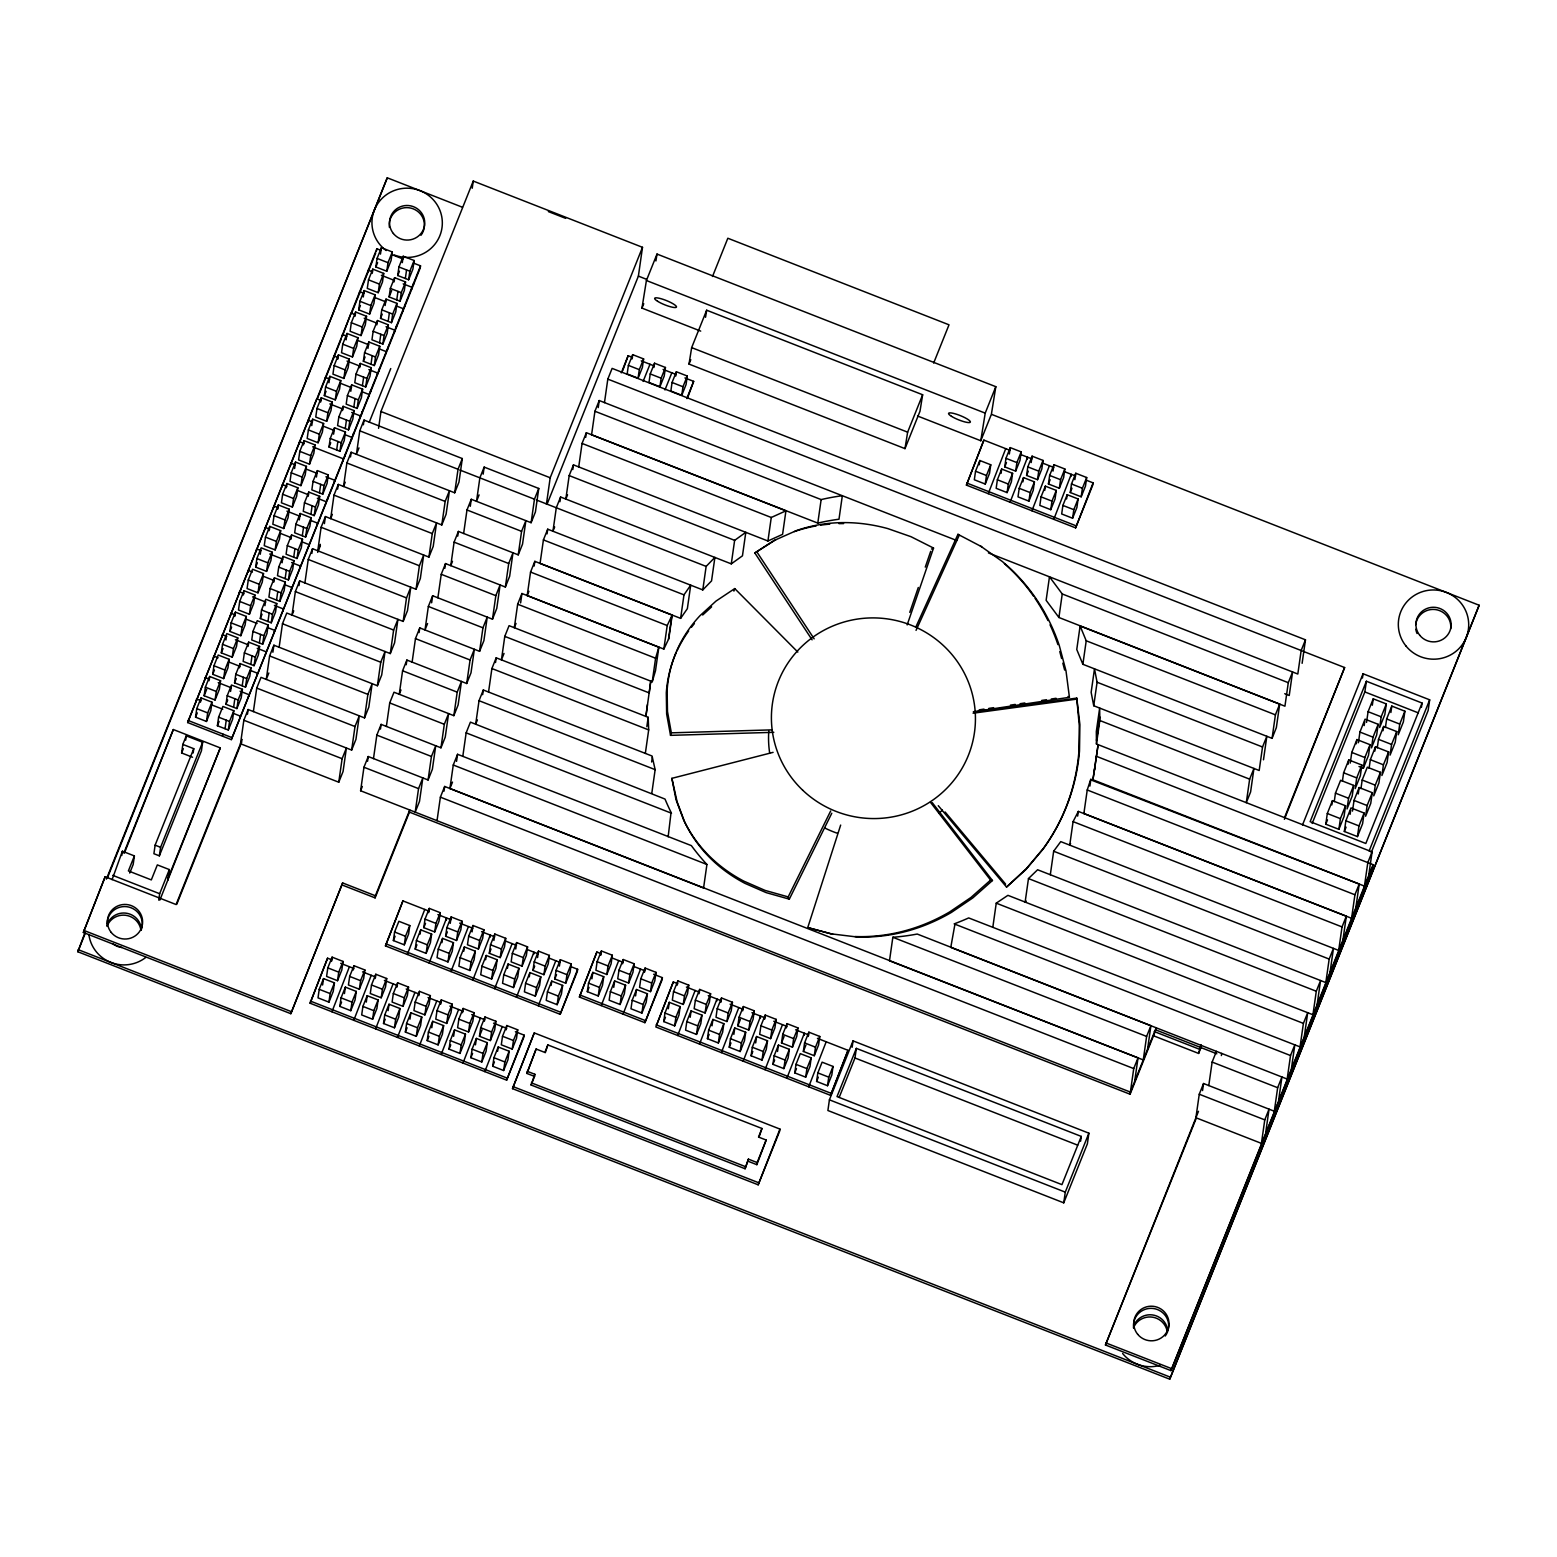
<?xml version="1.0" encoding="UTF-8"?>
<svg xmlns="http://www.w3.org/2000/svg" width="1557" height="1557" viewBox="0 0 1557 1557"><rect width="100%" height="100%" fill="white"/><g stroke="black" fill="none" stroke-linecap="round" stroke-linejoin="round"><path stroke-width="1.5" d="M1096.459 744.012L1096.323 731.518L1099.67 708.007L1099.806 720.502L1096.459 744.012L1372.087 851.893L1368.739 875.404M991.828 414.473L1479.15 605.245L1169.735 1379.191L77.85 951.755L85.032 932.468M342.345 885.077L375.101 897.883L375.393 895.762L342.637 882.936L290.828 1013.704L83.358 932.487L105.136 876.766L176.097 904.539L242.211 739.458M105.136 876.766L83.358 932.487M112.104 879.627L122.38 851.212L134.389 855.922L133.182 864.466L129.737 873.049M121.777 855.494L122.38 851.212M182.831 744.421L193.769 748.683L155.116 845.159L153.909 853.723L159.359 855.844L201.437 750.805L202.644 742.261L186.276 735.838L182.831 744.421L181.624 752.965L192.543 757.247M159.904 900.024L220.277 747.905L173.333 729.532L124.463 852.925M159.359 855.844L160.585 847.3L202.644 742.261M158.756 900.141L159.67 893.718L169.343 869.585L157.335 864.894L151.321 879.9L128.394 870.927L134.389 855.922M413.967 263.269L420.526 265.838L420.215 267.979L231.331 739.633L187.638 722.545L376.852 248.75L381.212 250.443M185.672 740.12L186.276 735.838M167.825 880.289L169.343 869.585M196.24 701.098L196.532 698.957L200.911 700.669M195.559 717.174L196.766 708.63L201.067 697.906L211.986 702.188L210.779 710.732L206.478 721.455L195.559 717.174L197.272 712.892M193.146 752.965L193.769 748.683M200.464 702.188L201.067 697.906M204.823 679.669L205.115 677.529L209.494 679.241M204.142 695.745L205.368 687.182L209.65 676.478L220.569 680.74L219.362 689.303L215.061 700.008L204.142 695.745L206.711 689.303M209.047 680.74L209.65 676.478M213.406 658.222L213.718 656.081L218.077 657.794M212.725 674.298L213.951 665.754L218.233 655.03L229.151 659.312L227.945 667.856L223.644 678.58L212.725 674.298L214.438 670.016M206.478 721.455L207.684 712.911L211.986 702.188M221.989 636.774L222.301 634.653L226.66 636.365M221.308 652.87L222.534 644.306L226.816 633.602L237.754 637.864L236.528 646.408L232.227 657.132L221.308 652.87L223.04 648.568M215.061 700.008L216.287 691.464L220.569 680.74M225.921 640.005L226.524 635.723M230.572 615.346L230.884 613.205L235.243 614.918M229.911 631.422L231.117 622.878L235.418 612.154L246.337 616.436L245.111 624.98L240.829 635.704L229.911 631.422L231.623 627.14M223.644 678.58L224.87 670.035L229.151 659.312M217.396 725.737L218.603 717.174L222.904 706.45L233.822 710.732L232.616 719.276L228.315 729.999L217.396 725.737L219.109 721.436M234.796 616.436L235.418 612.154M239.155 593.898L239.467 591.777L243.826 593.47M239.7 601.43L238.493 609.994L249.412 614.256L253.694 603.532L254.92 594.988L244.001 590.706L239.7 601.43L250.619 605.712L249.412 614.256M232.227 657.132L233.453 648.588L237.754 637.864M225.979 704.289L227.205 695.745L231.487 685.022L242.405 689.303L241.199 697.847L236.898 708.571L225.979 704.289L227.692 700.008M222.593 736.208L222.885 734.087M243.398 594.988L244.001 590.706M225.045 728.715L226.252 720.171M230.572 691.425L231.195 687.162M247.758 572.47L248.05 570.329L252.429 572.042M248.283 580.002L247.076 588.546L257.995 592.828L262.277 582.104L263.503 573.56L252.584 569.278L248.283 580.002L259.202 584.264L257.995 592.828M240.829 635.704L242.036 627.14L246.337 616.436M234.562 682.842L235.788 674.298L240.07 663.574L250.988 667.856L249.782 676.4L245.481 687.124L234.562 682.842L236.294 678.56M228.315 729.999L229.521 721.455L233.822 710.732M233.628 707.287L234.835 698.723M239.467 667.856L240.07 663.574M256.341 551.022L256.633 548.881L261.012 550.594M231.331 739.633L420.526 265.838M255.659 567.098L256.886 558.554L261.167 547.83L272.086 552.112L270.879 560.656L266.578 571.38L255.659 567.098L257.372 562.817M244.371 652.87L243.145 661.414L254.063 665.676L258.365 654.972L259.591 646.408L248.672 642.146L244.371 652.87L255.29 657.132L254.063 665.676M236.898 708.571L238.124 700.008L242.405 689.303M260.253 554.253L260.875 549.971M242.211 685.839L243.437 677.295M248.05 646.408L248.672 642.146M264.924 529.594L265.235 527.453L269.595 529.166M265.469 537.126L264.242 545.67L275.161 549.932L279.462 539.228L280.669 530.665L269.75 526.402L265.469 537.126L276.387 541.388L275.161 549.932M239.914 718.205L240.206 716.064L233.667 713.495M252.954 631.422L251.747 639.966L262.666 644.248L266.948 633.524L268.174 624.98L257.255 620.698L252.954 631.422L263.873 635.704L262.666 644.248M245.481 687.124L246.707 678.58L250.988 667.856M269.147 530.665L269.75 526.402M250.794 664.411L252.02 655.847M273.507 508.146L273.818 506.006L278.178 507.718M351.648 750.065L354.996 726.535L359.297 715.831L355.95 739.341L351.648 750.065L248.147 709.525L243.846 720.229L240.498 743.74L338.764 782.217L343.065 771.493L346.413 747.983L342.112 758.707L338.764 782.217M274.051 515.678L272.825 524.222L283.744 528.504L288.045 517.78L289.252 509.236L278.333 504.955L274.051 515.678L284.97 519.96L283.744 528.504M248.497 696.758L248.809 694.617L240.07 691.211M266.578 571.38L267.804 562.836L272.086 552.112M260.33 618.538L261.537 609.974L265.838 599.27L276.757 603.532L275.531 612.096L271.249 622.8L260.33 618.538L262.043 614.237M247.466 714.215L248.147 709.525M277.73 509.236L278.333 504.955M259.377 642.963L260.603 634.419M264.924 605.673L265.527 601.411M282.089 486.718L282.401 484.577L286.76 486.29M282.634 494.231L281.428 502.794L292.346 507.057L296.628 496.352L297.854 487.789L286.936 483.526L282.634 494.231L293.553 498.512L292.346 507.057M257.08 675.329L257.392 673.188L250.833 670.619M270.12 588.546L268.913 597.09L279.832 601.372L284.133 590.648L285.34 582.104L274.421 577.822L270.12 588.546L281.038 592.828L279.832 601.372M253.382 711.588L256.73 688.077L261.012 677.353L364.533 717.894L368.814 707.17L372.162 683.659L367.88 694.383L364.533 717.894M286.313 487.789L286.936 483.526M267.96 621.515L269.186 612.971M273.818 582.104L274.421 577.822M290.672 465.271L290.984 463.13L295.343 464.842M291.217 472.803L290.011 481.347L300.929 485.628L305.211 474.904L306.437 466.36L295.519 462.079L291.217 472.803L302.136 477.065L300.929 485.628M265.663 653.882L265.975 651.741L257.236 648.315M278.722 567.098L277.496 575.662L288.415 579.924L292.716 569.2L293.923 560.656L283.004 556.394L278.722 567.098L289.641 571.38L288.415 579.924M271.249 622.8L272.456 614.256L276.757 603.532M294.604 468.501L295.519 462.079M276.562 600.087L277.769 591.543M282.089 562.797L283.004 556.394M299.275 443.823L299.567 441.701L303.946 443.395M377.397 685.742L380.745 662.231L385.046 651.507L381.699 675.018L377.397 685.742L273.896 645.201L269.595 655.925L266.266 679.436L268.836 672.994M299.8 451.355L298.594 459.918L309.512 464.181L313.794 453.457L315.02 444.913L304.102 440.65L299.8 451.355L310.719 455.637L309.512 464.181M274.246 632.434L274.557 630.313L267.999 627.743M287.305 545.67L286.079 554.214L296.998 558.496L301.299 547.772L302.506 539.228L291.587 534.946L287.305 545.67L298.224 549.932L296.998 558.496M272.884 652.247L273.896 645.201M303.498 444.913L304.102 440.65M285.145 578.64L286.352 570.096M290.984 539.228L291.587 534.946M307.858 422.395L308.15 420.254L312.529 421.966M308.403 429.927L307.177 438.471L318.095 442.752L322.396 432.029L323.603 423.485L312.685 419.203L308.403 429.927L319.321 434.189L318.095 442.752M282.849 611.006L283.14 608.865L274.402 605.439M295.888 524.222L294.662 532.786L305.581 537.048L309.882 526.324L311.108 517.78L300.19 513.499L295.888 524.222L306.807 528.504L305.581 537.048M279.131 647.264L282.479 623.754L286.78 613.03L390.282 653.57L394.583 642.866L397.93 619.355L393.629 630.06L390.282 653.57M311.77 425.606L312.685 419.203M293.728 557.211L294.935 548.667M299.275 519.921L300.19 513.499M291.431 589.558L291.723 587.417L285.184 584.868M316.986 408.479L315.76 417.023L326.678 421.305L330.979 410.581L332.186 402.037L321.267 397.755L316.986 408.479L327.904 412.761L326.678 421.305M304.471 502.794L303.265 511.338L314.183 515.62L318.465 504.896L319.691 496.333L308.773 492.07L304.471 502.794L315.39 507.057L314.183 515.62M320.664 402.037L321.267 397.755M302.311 535.764L303.537 527.22M308.15 496.352L308.773 492.07M325.024 379.519L325.335 377.378L329.695 379.091M403.166 621.418L406.513 597.907L410.795 587.184L407.467 610.694L403.166 621.418L299.664 580.878L295.363 591.602L292.015 615.112L293.728 610.831M300.014 568.13L300.306 565.989L291.587 562.564M324.343 395.595L325.569 387.051L329.85 376.327L340.769 380.589L339.562 389.153L335.261 399.877L324.343 395.595L326.075 391.313M313.054 481.347L311.848 489.891L322.766 494.172L327.048 483.449L328.274 474.904L317.356 470.623L313.054 481.347L323.973 485.628L322.766 494.172M298.983 585.588L299.664 580.878M328.955 382.73L329.85 376.327M310.894 514.335L312.12 505.772M316.441 477.045L317.356 470.623M333.607 358.071L333.918 355.93L338.278 357.643M308.597 546.682L308.909 544.541L302.35 541.992M334.152 365.603L332.945 374.147L343.863 378.429L348.145 367.705L349.371 359.161L338.453 354.879L334.152 365.603L345.07 369.885L343.863 378.429M304.9 582.96L308.247 559.45L312.529 548.726L416.05 589.266L420.332 578.542L423.679 555.032L419.397 565.755L416.05 589.266M337.83 359.161L338.453 354.879M319.477 492.888L320.703 484.344M311.867 553.416L312.529 548.726M342.735 344.175L341.528 352.719L352.446 356.981L356.728 346.277L357.954 337.713L347.036 333.451L342.735 344.175L353.653 348.437L352.446 356.981M317.18 525.254L317.492 523.113L310.933 520.544M335.261 399.877L336.487 391.313L340.769 380.589M329.014 447.015L330.24 438.471L334.521 427.747L345.44 432.029L344.233 440.573L339.932 451.296L329.014 447.015L330.726 442.733M346.121 339.854L347.036 333.451M333.607 434.169L334.521 427.747M428.915 557.095L432.262 533.584L436.563 522.88L433.216 546.39L428.915 557.095L325.413 516.554L321.112 527.278L317.764 550.789L320.353 544.366M351.318 322.727L350.111 331.271L361.029 335.553L365.311 324.829L366.537 316.285L355.619 312.003L351.318 322.727L362.236 327.009L361.029 335.553M325.763 503.806L326.075 501.665L317.336 498.259M338.823 417.023L337.597 425.586L348.515 429.849L352.816 419.144L354.023 410.581L343.104 406.319L338.823 417.023L349.741 421.305L348.515 429.849M327.495 499.525L327.787 497.384M324.401 523.619L325.413 516.554M355.015 316.285L355.619 312.003M336.662 450.012L337.869 441.468M342.501 410.581L343.104 406.319M359.375 293.767L359.667 291.626L364.046 293.339M358.694 309.843L359.92 301.28L364.202 290.575L375.12 294.837L373.914 303.401L369.612 314.105L358.694 309.843L360.407 305.542M334.366 482.359L334.658 480.237L325.919 476.812M347.406 395.595L346.179 404.139L357.098 408.421L361.399 397.697L362.625 389.153L351.687 384.871L347.406 395.595L358.324 399.857L357.098 408.421M339.932 451.296L341.158 442.752L345.44 432.029M441.799 524.943L445.146 501.432L449.448 490.708L446.1 514.219L441.799 524.943L338.297 484.402L333.996 495.126L330.648 518.637L332.361 514.355M363.287 296.978L364.202 290.575M345.245 428.564L346.452 420.02M350.792 391.294L351.687 384.871M367.958 272.319L368.269 270.178L372.629 271.891M337.616 489.112L338.297 484.402M368.503 279.851L367.277 288.395L378.195 292.677L382.497 281.953L383.703 273.409L372.785 269.127L368.503 279.851L379.421 284.114L378.195 292.677M342.949 460.93L343.241 458.79L312.665 446.82M355.989 374.147L354.782 382.711L365.7 386.973L369.982 376.249L371.208 367.705L360.29 363.443L355.989 374.147L366.907 378.429L365.7 386.973M344.661 456.649L344.973 454.508M372.181 273.409L372.785 269.127M353.828 407.136L355.054 398.592M359.667 367.705L360.29 363.443M376.541 250.872L376.852 248.75M462.448 207.256L387.265 177.809L107.667 877.292M358.986 447.891L356.417 454.313L359.764 430.802L364.046 420.079L462.312 458.556L458.984 482.067L454.683 492.791L351.162 452.25L346.88 462.974L343.533 486.485L345.245 482.183M375.86 266.967L377.086 258.404L381.368 247.68L392.286 251.962L391.079 260.506L386.778 271.229L375.86 266.967L377.592 262.666M351.532 439.483L351.824 437.361L345.284 434.792M369.612 314.105L370.838 305.561L375.12 294.837M363.365 361.263L364.572 352.719L368.873 341.995L379.791 346.277L378.565 354.821L374.283 365.545L363.365 361.263L365.078 356.981M353.244 435.201L353.556 433.06M350.5 456.941L351.162 452.25M380.472 254.102L381.368 247.68M362.411 385.688L363.637 377.144M367.958 348.398L368.873 341.995M360.115 418.055L360.426 415.914L351.687 412.488M373.155 331.271L371.948 339.815L382.866 344.097L387.148 333.373L388.374 324.829L377.456 320.547L373.155 331.271L384.073 335.553L382.866 344.097M361.827 413.753L362.139 411.632M370.994 364.26L372.22 355.697M376.852 324.829L377.456 320.547M363.384 424.789L364.046 420.079M368.698 396.607L369.009 394.466L362.45 391.916M386.778 271.229L388.004 262.685L392.286 251.962M380.531 318.387L381.757 309.843L386.039 299.119L396.957 303.381L395.75 311.945L391.449 322.669L380.531 318.387L382.244 314.105M370.41 392.325L370.722 390.184M374.283 365.545L375.49 356.981L379.791 346.277M379.597 342.812L380.803 334.268M385.124 305.522L386.039 299.119M377.281 375.179L377.592 373.038L368.853 369.612M389.114 296.939L390.34 288.395L394.622 277.671L405.54 281.953L404.333 290.497L400.032 301.221L389.114 296.939L391.702 290.517M379.013 370.877L379.305 368.756M388.18 321.384L389.386 312.821M394.018 281.953L394.622 277.671M290.828 1013.704L342.637 882.936M385.864 353.731L386.175 351.59L379.636 349.04M397.697 275.511L398.923 266.967L403.205 256.243L414.123 260.506L412.916 269.069L408.615 279.773L397.697 275.511L399.429 271.21M387.596 349.449L387.888 347.308M391.449 322.669L392.675 314.105L396.957 303.381M378.565 428.331L380.94 411.515L473.25 181.06L642.496 247.31L638.389 276.114L546.994 504.351M396.763 299.937L397.969 291.393M402.309 262.646L403.205 256.243M394.466 332.303L394.758 330.162L386.019 326.736M396.179 328.002L396.49 325.861M400.032 301.221L401.258 292.677L405.54 281.953M405.345 278.508L406.572 269.945M403.049 310.855L403.341 308.714L396.801 306.145M404.762 306.573L405.073 304.432M408.615 279.773L409.841 271.229L414.123 260.506M515.386 1031.727L524.125 1035.133L523.814 1037.273L506.648 1080.149L310.096 1003.214L327.573 958.197L331.952 959.91M411.632 289.407L411.943 287.286L403.205 283.861M413.345 285.126L413.656 282.985M319.224 989.318L318.017 997.862L328.936 1002.144L333.217 991.42L334.444 982.856L323.525 978.594L319.224 989.318L330.142 993.58L328.936 1002.144M322.61 984.997L323.525 978.594M327.573 958.197L310.096 1003.214M327.807 967.87L326.6 976.414L337.519 980.696L341.82 969.972L343.027 961.428L332.108 957.146L327.807 967.87L338.725 972.152L337.519 980.696M331.505 961.428L332.108 957.146M375.393 895.762L409.744 809.99L409.433 812.131L1130.09 1094.24L1155.839 1029.917L1156.15 1027.776L1130.401 1092.099L360.601 790.761L363.949 767.251L368.25 756.527L428.078 779.979L432.379 769.255L435.726 745.745L431.425 756.468L428.078 779.979M367.569 761.237L368.25 756.527M331.933 1011.778L349.41 966.761M373.485 758.609L376.833 735.099L381.134 724.375L440.962 747.808L445.244 737.103L448.591 713.593L444.309 724.297L440.962 747.808M339.854 1006.406L341.061 997.862L345.362 987.138L356.281 991.42L355.054 999.964L350.773 1010.688L339.854 1006.406L341.567 1002.124M380.453 729.085L381.134 724.375M344.447 993.561L345.362 987.138M349.663 976.414L348.437 984.978L359.356 989.24L363.657 978.516L364.863 969.972L353.945 965.71L349.663 976.414L360.582 980.696L359.356 989.24M386.37 726.438L389.717 702.927L393.999 692.223L453.846 715.656L458.128 704.932L461.475 681.421L457.194 692.145L453.846 715.656M353.342 969.972L353.945 965.71M350.773 1010.688L351.979 1002.124L356.281 991.42M466.711 683.504L470.058 659.993L474.36 649.269L471.012 672.78L466.711 683.504L406.883 660.051L402.582 670.775L399.254 694.286L400.966 690.004M353.77 1020.322L371.247 975.305M472.219 188.261L473.25 181.06M406.221 664.761L406.883 660.051M362.898 1006.406L361.691 1014.95L372.61 1019.232L376.891 1008.508L378.117 999.964L367.199 995.682L362.898 1006.406L373.816 1010.688L372.61 1019.232M412.118 662.134L415.466 638.623L419.767 627.899L479.595 651.332L483.896 640.628L487.244 617.117L482.942 627.821L479.595 651.332M366.284 1002.105L367.199 995.682M419.086 632.59L419.767 627.899M371.5 984.978L370.274 993.522L381.193 997.784L385.494 987.08L386.7 978.516L375.782 974.254L371.5 984.978L382.419 989.24L381.193 997.784M375.179 978.516L375.782 974.254M492.479 619.18L495.827 595.669L500.108 584.945L496.761 608.456L492.479 619.18L432.651 595.747L428.35 606.452L425.003 629.962L427.572 623.54M431.639 602.793L432.651 595.747M571.088 966.722L577.628 969.291L577.336 971.432L560.15 1014.308L385.455 945.916L402.932 900.9L429.148 911.156M375.607 1028.866L393.084 983.849M437.887 597.81L441.234 574.299L445.516 563.576L505.363 587.028L509.645 576.304L512.993 552.793L508.711 563.517L505.363 587.028M454.683 492.791L458.03 469.28L462.312 458.556M444.854 568.286L445.516 563.576M393.376 940.564L394.583 932.001L398.884 921.296L409.802 925.559L408.576 934.103L404.295 944.827L393.376 940.564L395.089 936.263M383.528 1023.513L384.735 1014.95L389.036 1004.246L399.954 1008.508L398.748 1017.052L394.446 1027.776L383.528 1023.513L385.241 1019.212M418.541 788.62L415.194 812.131L419.495 801.407L422.842 777.897L418.541 788.62L363.949 767.251M402.932 900.9L385.455 945.916M518.228 554.856L521.576 531.346L525.877 520.641L522.529 544.152L518.228 554.856L458.4 531.424L454.099 542.147L450.771 565.658L452.484 561.357M388.121 1010.649L389.036 1004.246M457.739 536.114L458.4 531.424M393.337 993.522L392.111 1002.066L403.029 1006.347L407.331 995.624L408.537 987.08L397.619 982.798L393.337 993.522L404.256 997.784L403.029 1006.347M397.016 987.08L397.619 982.798M404.295 944.827L405.501 936.282L409.802 925.559M463.636 533.487L466.983 509.976L471.284 499.272L531.112 522.704L535.413 511.981L538.761 488.47L484.169 467.1L479.867 477.824L476.52 501.335L479.089 494.912M394.446 1027.776L395.653 1019.232L399.954 1008.508M470.272 506.317L471.284 499.272M407.292 954.46L424.769 909.444M397.463 1037.41L414.94 992.393M415.213 949.108L416.42 940.564L420.721 929.84L431.639 934.103L430.413 942.666L426.131 953.371L415.213 949.108L416.926 944.827M483.157 474.165L484.169 467.1M405.365 1032.057L406.591 1023.513L410.873 1012.79L421.791 1017.052L420.585 1025.615L416.283 1036.32L405.365 1032.057L407.078 1027.776M420.098 934.103L420.721 929.84M437.03 820.675L440.378 797.165L444.679 786.46L1138.031 1057.865L1134.683 1081.375M409.958 1019.193L410.873 1012.79M423.796 927.661L425.003 919.117L429.304 908.393L440.222 912.674L438.996 921.219L434.714 931.942L423.796 927.661L425.509 923.379M444.017 791.151L444.679 786.46M415.174 1002.066L413.948 1010.61L424.866 1014.892L429.168 1004.168L430.374 995.624L419.456 991.342L415.174 1002.066L426.093 1006.347L424.866 1014.892M428.7 912.674L429.304 908.393M418.852 995.624L419.456 991.342M426.131 953.371L427.338 944.827L431.639 934.103M449.915 788.523L453.262 765.012L457.563 754.289L691.366 845.626A225.921 222.067 8.1 0 0 706.917 864.485L703.569 887.996L449.915 788.523L452.503 782.101M416.283 1036.32L417.51 1027.776L421.791 1017.052M456.551 761.354L457.563 754.289M429.129 963.005L446.606 918.007L446.314 920.129M434.714 931.942L435.921 923.398L440.222 912.674M419.3 1045.954L436.777 1000.956M462.799 756.371L466.146 732.86L470.428 722.137L665.014 799.072A225.921 222.067 8.1 0 0 671.067 812.365L668.167 836.751L667.719 835.875M438.257 949.108L437.05 957.652L447.968 961.934L452.25 951.21L453.476 942.666L442.558 938.384L438.257 949.108L449.175 953.371L447.968 961.934M427.202 1040.601L428.428 1032.057L432.71 1021.334L443.628 1025.615L442.422 1034.159L438.12 1044.883L427.202 1040.601L428.915 1036.32M441.935 942.666L442.558 938.384M431.795 1027.737L432.71 1021.334M651.819 793.155L655.147 769.645L652.052 756.021L483.312 689.985L479.031 700.689L475.683 724.2L477.396 719.918M445.633 936.224L446.84 927.661L451.141 916.937L462.059 921.219L460.833 929.763L456.551 940.486L445.633 936.224L447.346 931.923M437.011 1010.61L435.785 1019.154L446.703 1023.436L451.005 1012.712L452.211 1004.168L441.293 999.886L437.011 1010.61L447.929 1014.892L446.703 1023.436M450.226 923.359L451.141 916.937M482.651 694.675L483.312 689.985M440.689 1004.168L441.293 999.886M438.12 1044.883L439.346 1036.32L443.628 1025.615M488.548 692.048L491.895 668.537L496.196 657.813L648.179 717.31L648.685 729.902L645.338 753.413M450.966 971.568L468.443 926.551M495.535 662.523L496.196 657.813M456.551 940.486L457.758 931.942L462.059 921.219M441.137 1054.517L458.614 1009.5M516.029 623.442L514.316 627.724L517.664 604.213L521.945 593.509L658.845 647.206L655.497 670.717L652.247 681.732L509.081 625.661L504.779 636.385L501.432 659.896L504.02 653.453M460.094 957.652L458.887 966.196L469.805 970.478L474.087 959.754L475.313 951.21L464.395 946.928L460.094 957.652L471.012 961.934L469.805 970.478M449.039 1049.146L450.265 1040.601L454.547 1029.878L465.465 1034.159L464.258 1042.703L459.957 1053.427L449.039 1049.146L450.752 1044.864M463.791 951.21L464.395 946.928M453.632 1036.3L454.547 1029.878M468.676 936.205L467.47 944.768L478.388 949.03L482.67 938.326L483.896 929.763L472.978 925.5L468.676 936.205L479.595 940.486L478.388 949.03M458.848 1019.154L457.622 1027.717L468.54 1031.98L472.841 1021.275L474.048 1012.712L463.13 1008.449L458.848 1019.154L469.766 1023.436L468.54 1031.98M472.063 931.903L472.978 925.5M531.112 522.704L534.46 499.194L538.761 488.47M462.526 1012.712L463.13 1008.449M520.622 602.909L521.945 593.509M459.957 1053.427L461.183 1044.883L465.465 1034.159M527.2 595.572L530.548 572.061L534.83 561.337L672.176 615.112L668.829 638.623L663.846 649.074L527.2 595.572L528.913 591.29M472.803 980.112L490.28 935.095L489.988 937.236M462.974 1063.061L480.451 1018.044M534.168 566.047L534.83 561.337M546.429 504.196L550.185 477.765L642.496 247.31M481.93 966.196L480.724 974.76L491.642 979.022L495.924 968.298L497.15 959.754L486.232 955.473L481.93 966.196L492.849 970.478L491.642 979.022M702.791 589.908L706.138 566.398L714.897 557.387L711.549 580.897L702.791 589.908L547.714 529.185L543.412 539.909L540.065 563.42L680.623 618.363L687.357 608.67L690.705 585.16L683.971 594.852L680.623 618.363M470.876 1057.709L472.102 1049.146L476.384 1038.422L487.302 1042.703L486.095 1051.247L481.794 1061.971L470.876 1057.709L472.588 1053.408M485.628 959.754L486.232 955.473M547.052 533.876L547.714 529.185M475.469 1044.844L476.384 1038.422M489.307 953.312L490.513 944.768L494.815 934.044L505.733 938.326L504.507 946.87L500.225 957.594L489.307 953.312L491.019 949.03M479.459 1036.261L480.685 1027.717L484.967 1016.993L495.885 1021.256L494.678 1029.819L490.377 1040.543L479.459 1036.261L482.047 1029.819M493.9 940.447L494.815 934.044M484.363 1021.275L484.967 1016.993M559.917 501.724L560.598 497.014L731.284 563.868L742.455 555.83L745.803 532.319L734.632 540.357L731.284 563.868M481.794 1061.971L483.02 1053.427L487.302 1042.703M494.639 988.656L512.117 943.639M500.225 957.594L501.432 949.03L505.733 938.326M578.717 466.944L582.065 443.434L586.347 432.71L785.935 510.832L782.587 534.343L767.932 540.999L573.463 464.862L569.181 475.586L565.833 499.096L567.546 494.815M484.811 1071.605L502.288 1026.588M490.377 1040.543L491.603 1031.98L495.885 1021.256M572.801 469.572L573.463 464.862M503.767 974.74L502.561 983.304L513.479 987.566L517.761 976.862L518.987 968.298L508.069 964.036L503.767 974.74L514.686 979.022L513.479 987.566M492.713 1066.253L493.939 1057.69L498.221 1046.985L509.139 1051.247L507.932 1059.811L503.631 1070.515L492.713 1066.253L494.425 1061.952M507.465 968.298L508.069 964.036M497.617 1051.247L498.221 1046.985M585.685 437.4L586.347 432.71M512.35 953.312L511.144 961.856L522.062 966.138L526.363 955.414L527.57 946.87L516.652 942.588L512.35 953.312L523.269 957.594L522.062 966.138M502.522 1036.261L501.296 1044.805L512.214 1049.087L516.515 1038.363L517.722 1029.819L506.803 1025.538L502.522 1036.261L513.44 1040.524L512.214 1049.087M515.737 949.011L516.652 942.588M506.2 1029.819L506.803 1025.538M594.93 411.262L591.582 434.773L817.795 523.094A225.921 222.067 8.1 0 1 837.121 519.474L838.989 519.221L842.337 495.71L840.469 495.963A225.921 222.067 8.1 0 0 821.142 499.583L594.93 411.262L599.231 400.538L956.796 540.532M503.631 1070.515L504.857 1061.971L509.139 1051.247M598.219 407.603L599.231 400.538M516.476 997.2L533.954 952.183L533.662 954.324M506.648 1080.149L524.125 1035.133M604.466 402.621L607.814 379.11L612.115 368.386L1305.467 639.81L1302.119 663.321M525.604 983.304L524.398 991.848L535.316 996.13L539.598 985.406L540.824 976.862L529.905 972.58L525.604 983.304L536.523 987.566L535.316 996.13M512.506 1088.654L534.265 1032.914L779.94 1129.078L779.648 1131.219L758.181 1184.819L512.506 1088.654L534.265 1032.914M529.302 976.862L529.905 972.58M532.981 970.4L534.207 961.856L538.488 951.132L549.407 955.414L548.2 963.958L543.899 974.682L532.981 970.4L534.693 966.118M537.574 957.555L538.488 951.132M632.512 357.429L628.152 355.716L622.683 370.722M748.119 1161.269L756.858 1164.675L757.15 1162.554L748.411 1159.128L745.102 1168.762L531.093 1084.995L534.538 1076.412L526.889 1073.435L536.114 1049.009L544.853 1052.435L547.85 1044.922L761.957 1128.475L759.076 1137.038M628.386 365.37L627.16 373.933L638.078 378.195L642.379 367.491L643.605 358.927L632.687 354.665L628.386 365.37L639.304 369.651L638.078 378.195M538.313 1005.764L555.791 960.747M543.899 974.682L545.125 966.138L549.407 955.414M632.064 358.927L632.687 354.665M531.093 1084.995L534.83 1074.272L527.2 1071.294M536.114 1049.009L526.889 1073.435M534.538 1076.412L534.83 1074.272M547.441 991.848L546.235 1000.392L557.153 1004.674L561.435 993.95L562.661 985.406L551.742 981.124L547.441 991.848L558.36 996.13L557.153 1004.674M551.139 985.406L551.742 981.124M554.817 978.964L556.044 970.4L560.325 959.696L571.244 963.958L570.037 972.502L565.736 983.226L554.817 978.964L556.53 974.663M547.85 1044.922L545.3 1052.688M559.411 966.099L560.325 959.696M650.223 373.933L648.997 382.477L659.915 386.759L664.216 376.035L665.442 367.471L654.524 363.209L650.223 373.933L661.141 378.195L659.915 386.759M560.15 1014.308L577.628 969.291M565.736 983.226L566.962 974.682L571.244 963.958M653.901 367.491L654.524 363.209M653.648 974.254L662.387 977.66L662.095 979.801L644.909 1022.677L579.399 997.044L596.876 952.028L601.236 953.721M672.06 382.477L670.853 391.021L681.771 395.303L686.053 384.579L687.279 376.035L676.361 371.753L672.06 382.477L682.978 386.759L681.771 395.303M587.32 991.673L588.527 983.129L592.828 972.405L603.746 976.687L602.52 985.231L598.238 995.955L587.32 991.673L589.033 987.391M675.738 376.035L676.361 371.753M591.913 978.828L592.828 972.405M596.876 952.028L579.399 997.044M597.11 961.681L595.903 970.245L606.821 974.507L611.103 963.783L612.329 955.239L601.411 950.977L597.11 961.681L608.028 965.963L606.821 974.507M600.807 955.239L601.411 950.977M598.238 995.955L599.445 987.391L603.746 976.687M601.236 1005.588L618.713 960.572M684.924 377.942L693.663 381.348L687.338 398.495M652.247 681.732L655.594 658.222L658.845 647.206M646.836 726.71L648.179 717.31M610.363 991.673L609.157 1000.217L620.075 1004.499L624.357 993.775L625.583 985.231L614.665 980.949L610.363 991.673L621.282 995.955L620.075 1004.499M613.75 987.372L614.665 980.949M663.846 649.074L667.194 625.544L672.176 615.112M618.946 970.245L617.74 978.789L628.658 983.051L632.94 972.347L634.166 963.783L623.248 959.521L618.946 970.245L629.865 974.507L628.658 983.051M668.459 639.363L671.807 615.852M622.644 963.783L623.248 959.521M651.643 761.996L652.325 757.286M623.072 1014.132L640.55 969.116M632.2 1000.217L630.994 1008.78L641.912 1013.043L646.194 1002.319L647.42 993.775L636.502 989.512L632.2 1000.217L643.119 1004.499L641.912 1013.043M635.587 995.916L636.502 989.512M640.783 978.789L639.577 987.333L650.495 991.614L654.777 980.891L656.003 972.347L645.085 968.065L640.783 978.789L651.702 983.051L650.495 991.614M644.481 972.347L645.085 968.065M644.909 1022.677L662.387 977.66M677.684 983.654L673.305 981.942L655.828 1026.958L830.543 1095.35L848.02 1050.333L817.444 1038.363M663.749 1021.587L664.956 1013.043L669.257 1002.319L680.175 1006.601L678.949 1015.145L674.668 1025.868L663.749 1021.587L665.462 1017.305M668.342 1008.741L669.257 1002.319M673.305 981.942L656.743 1024.701M673.539 991.614L672.332 1000.158L683.251 1004.44L687.532 993.716L688.758 985.153L677.84 980.891L673.539 991.614L684.457 995.877L683.251 1004.44M677.237 985.153L677.84 980.891M674.668 1025.868L675.874 1017.324L680.175 1006.601M677.665 1035.502L695.142 990.486M686.793 1021.587L685.586 1030.15L696.504 1034.412L700.786 1023.708L702.012 1015.145L691.094 1010.882L686.793 1021.587L697.711 1025.868L696.504 1034.412M690.179 1017.285L691.094 1010.882M695.376 1000.158L694.169 1008.702L705.087 1012.984L709.389 1002.26L710.595 993.716L699.677 989.435L695.376 1000.158L706.294 1004.421L705.087 1012.984M699.074 993.716L699.677 989.435M767.932 540.999L771.26 517.488L785.935 510.832M699.502 1044.046L716.979 999.03L716.687 1001.17M707.423 1038.694L708.63 1030.15L712.931 1019.426L723.849 1023.689L722.623 1032.252L718.341 1042.976L707.423 1038.694L709.136 1034.412M712.016 1025.829L712.931 1019.426M717.213 1008.702L716.006 1017.246L726.924 1021.528L731.226 1010.804L732.432 1002.26L721.514 997.979L717.213 1008.702L728.151 1012.984L726.924 1021.528M720.91 1002.26L721.514 997.979M718.341 1042.976L719.548 1034.412L723.849 1023.689M721.339 1052.61L738.816 1007.593M729.26 1047.238L730.467 1038.694L734.768 1027.97L745.686 1032.252L744.46 1040.796L740.178 1051.52L729.26 1047.238L730.973 1042.956M733.853 1034.393L734.768 1027.97M737.843 1025.81L739.069 1017.246L743.351 1006.542L754.269 1010.804L753.063 1019.348L748.761 1030.072L737.843 1025.81L740.412 1019.368M742.747 1010.804L743.351 1006.542M740.178 1051.52L741.385 1042.956L745.686 1032.252M817.795 523.094L821.142 499.583M743.176 1061.154L760.653 1016.137L760.361 1018.278M748.761 1030.072L749.987 1021.528L754.269 1010.804M751.097 1055.782L752.303 1047.238L756.605 1036.514L767.523 1040.796L766.297 1049.34L762.015 1060.064L751.097 1055.782L752.81 1051.5M755.69 1042.937L756.605 1036.514M760.906 1025.81L759.68 1034.354L770.598 1038.616L774.899 1027.912L776.106 1019.348L765.188 1015.086L760.906 1025.81L771.824 1030.072L770.598 1038.616M764.584 1019.348L765.188 1015.086M745.102 1168.762L748.411 1159.128M762.015 1060.064L763.222 1051.52L767.523 1040.796M765.032 1069.698L782.49 1024.681M772.934 1064.346L774.14 1055.782L778.442 1045.078L789.36 1049.34L788.153 1057.884L783.852 1068.608L772.934 1064.346L774.646 1060.045M758.181 1184.819L779.94 1129.078M777.527 1051.481L778.442 1045.078M761.957 1128.475L758.531 1137.058L766.161 1140.035L756.858 1164.675M781.517 1042.898L782.743 1034.354L787.025 1023.63L797.943 1027.912L796.736 1036.456L792.435 1047.18L781.517 1042.898L784.086 1036.475M786.421 1027.912L787.025 1023.63M783.852 1068.608L785.059 1060.064L789.36 1049.34M786.869 1078.242L804.346 1033.225L804.035 1035.366M792.435 1047.18L793.661 1038.616L797.943 1027.912M794.771 1072.89L795.997 1064.346L800.279 1053.622L811.197 1057.884L809.99 1066.448L805.689 1077.152L794.771 1072.89L796.483 1068.608M803.354 1051.442L804.58 1042.898L808.862 1032.174L819.78 1036.456L818.573 1045L814.272 1055.724L803.354 1051.442L805.942 1045.019M808.258 1036.456L808.862 1032.174M805.689 1077.152L806.915 1068.608L811.197 1057.884M808.706 1086.786L826.183 1041.789M814.272 1055.724L815.498 1047.18L819.78 1036.456M816.608 1081.434L817.834 1072.89L822.115 1062.166L833.034 1066.448L831.827 1074.992L827.526 1085.716L816.608 1081.434L818.32 1077.152M827.526 1085.716L828.752 1077.152L833.034 1066.448M829.414 1099.826L827.896 1110.511L1063.742 1202.841L1087.37 1143.87L1088.888 1133.185L853.041 1040.874L829.414 1099.826L1065.28 1192.137L1063.742 1202.841M830.543 1095.35L848.02 1050.333M852.127 1047.277L853.041 1040.874M839.165 1097.451L854.968 1057.982L856.35 1048.367L1081.278 1136.415L1080.597 1141.223M892.842 937.275L889.495 960.786L1143.266 1059.928L1146.614 1036.417L1150.915 1025.713L917.229 934.044A225.921 222.067 8.1 0 1 892.842 937.275L1146.614 1036.417M1086.533 480.296L1093.092 482.865L1092.78 484.986L1075.615 527.881L966.41 485.122L983.888 440.106L1010.104 450.382M975.538 471.226L974.332 479.77L985.25 484.052L989.532 473.328L990.758 464.784L979.84 460.502L975.538 471.226L986.457 475.488L985.25 484.052M979.236 464.784L979.84 460.502M983.888 440.106L966.41 485.122M988.247 493.686L1005.725 448.669M997.375 479.77L996.169 488.314L1007.087 492.596L1011.369 481.872L1012.595 473.328L1001.676 469.046L997.375 479.77L1008.294 484.052L1007.087 492.596M1001.073 473.328L1001.676 469.046M1004.752 466.886L1005.978 458.322L1010.259 447.618L1021.178 451.88L1019.971 460.424L1015.67 471.148L1004.752 466.886L1006.464 462.585M1009.345 454.021L1010.259 447.618M1010.084 502.23L1027.562 457.213L1027.27 459.354M1015.67 471.148L1016.896 462.604L1021.178 451.88M1291.473 1068.355L1294.821 1044.844L1290.519 1055.549L1287.172 1079.059L950.782 947.376L955.064 923.535A225.921 222.067 8.1 0 0 968.688 917.929L1300.056 1046.907L1303.404 1023.397L1307.705 1012.673L1304.357 1036.183M1019.212 488.314L1018.006 496.858L1028.924 501.14L1033.206 490.416L1034.432 481.872L1023.513 477.59L1019.212 488.314L1030.131 492.596L1028.924 501.14M1022.91 481.872L1023.513 477.59M1026.588 475.43L1027.815 466.886L1032.096 456.162L1043.015 460.424L1041.808 468.988L1037.507 479.692L1026.588 475.43L1028.301 471.148M1031.182 462.565L1032.096 456.162M1031.921 510.774L1049.399 465.757M1037.507 479.692L1038.733 471.148L1043.015 460.424M1041.049 496.858L1039.842 505.422L1050.761 509.684L1055.062 498.96L1056.269 490.416L1045.35 486.154L1041.049 496.858L1051.968 501.14L1050.761 509.684M1044.747 490.416L1045.35 486.154M1048.425 483.974L1049.652 475.43L1053.933 464.706L1064.852 468.988L1063.645 477.532L1059.344 488.256L1048.425 483.974L1050.138 479.692M1053.019 471.109L1053.933 464.706M992.899 926.668L996.246 903.157L1007.924 895.333L1312.94 1014.755L1316.288 991.245L1320.57 980.521L1317.222 1004.031M1053.778 519.318L1071.255 474.301L1070.944 476.442M1059.344 488.256L1060.57 479.692L1064.852 468.988M1062.886 505.422L1061.679 513.966L1072.598 518.228L1076.899 507.524L1078.106 498.96L1067.187 494.698L1062.886 505.422L1073.824 509.684L1072.598 518.228M1066.584 498.96L1067.187 494.698M1070.262 492.518L1071.488 483.974L1075.77 473.25L1086.689 477.532L1085.482 486.076L1081.181 496.8L1070.262 492.518L1071.975 488.236M1074.855 479.673L1075.77 473.25M1058.916 617.487L1062.244 593.957L1049.476 576.791L1046.129 600.301L1058.916 617.487L1284.934 706.197L1288.281 682.686L1292.582 671.962L1289.235 695.473L1284.739 693.702M1075.615 527.881L1093.092 482.865M1081.181 496.8L1082.407 488.256L1086.689 477.532M1330.106 971.879L1333.454 948.369L1329.172 959.073L1325.824 982.584L1037.604 869.76L1028.476 878.576L1025.129 902.087L1026.219 901.094M1080.11 625.992L1076.763 649.503L1082.874 664.294L1272.069 738.349L1276.351 727.625L1279.698 704.114L1080.11 625.992L1086.222 640.783L1082.874 664.294M1050.313 874.742L1053.661 851.231L1060.745 841.617L1338.689 950.432L1342.037 926.921L1346.338 916.197L1078.339 811.411L1073.084 821.629L1069.737 845.14L1070.593 843.563M1077.658 816.102L1078.339 811.411M1093.734 705.749L1097.082 682.238L1094.493 668.829L1091.146 692.34L1093.734 705.749L1259.185 770.501L1262.532 746.99L1266.834 736.286L1263.486 759.797M1359.222 884.045L1354.921 894.769L1351.573 918.28L1083.886 813.494L1087.234 789.983L1090.581 779.785L1359.222 884.045L1355.875 907.556M1089.9 786.071L1090.893 779.006M1096.498 740.451L1099.845 716.94M1372.087 851.893L1367.805 862.597L1364.457 886.108L1092.917 779.765L1098.113 744.635L1094.454 770.19M1130.09 1094.24L1133.73 1068.589L1138.031 1057.865M1368.506 862.909L1373.04 864.68L1372.729 866.821L1170.961 1370.627L1105.451 1344.995L1198.481 1111.309M1147.567 1049.223L1150.915 1025.713M1153.659 1035.833L1198.618 1053.427L1201.031 1044.65M1278.589 1100.507L1281.936 1076.996L1277.655 1087.72L1274.307 1111.231L1203.542 1083.516L1199.26 1094.221L1195.912 1117.731L1261.423 1143.383L1264.771 1119.872L1269.052 1109.148L1265.705 1132.659M1202.549 1090.562L1203.542 1083.516M1249.648 779.162L1246.301 802.672L1250.602 791.949L1253.949 768.438L1249.648 779.162L1099.806 720.502M1208.777 1085.579L1212.124 1062.069L1216.426 1051.345M1169.735 1379.191L1479.15 605.245M1170.961 1370.627L1373.04 864.68M1221.369 1055.568L1221.661 1053.427M1272.069 738.349L1275.417 714.838L1279.698 704.114M1305.467 639.81L1301.165 650.515L1297.818 674.025L988.403 552.91M1301.71 650.748L1344.625 667.544L1284.389 819.313M1325.786 824.198L1327.304 813.513L1332.442 800.648L1345.559 805.786L1344.041 816.471L1338.884 829.336L1325.786 824.198L1327.498 819.916M1331.838 804.93L1332.442 800.648M1334.232 801.699L1335.458 793.155L1340.616 780.291L1353.714 785.409L1352.196 796.094L1347.039 808.959L1348.557 798.274L1353.714 785.409M1342.387 781.322L1343.613 772.778L1348.771 759.913L1361.869 765.051L1360.351 775.736L1355.193 788.601L1356.711 777.916L1361.869 765.051M1338.884 829.336L1340.402 818.651L1345.559 805.786M1348.148 764.195L1348.771 759.913M1350.25 763.105L1351.768 752.42L1356.926 739.556L1370.024 744.674L1368.506 755.359L1363.348 768.224L1358.989 766.511M1362.453 678.035L1363.056 673.753L1429.676 699.833L1428.139 710.517L1371.23 852.633M1356.303 743.818L1356.926 739.556M1344.333 831.477L1345.851 820.773L1351.009 807.927L1364.107 813.046L1362.589 823.731L1357.451 836.596L1344.333 831.477L1346.065 827.176M1312.181 823.439L1364.847 691.931L1366.384 681.246L1422.066 703.044L1421.444 707.326M1358.405 742.728L1359.923 732.043L1365.08 719.178L1378.179 724.316L1376.66 735.001L1371.503 747.866L1373.021 737.181L1378.179 724.316M1350.094 814.33L1350.717 810.049M1364.166 725.601L1364.769 721.319M1352.488 811.1L1354.026 800.415L1359.164 787.55L1372.281 792.688L1370.744 803.373L1365.606 816.238L1367.124 805.553L1372.281 792.688M1366.559 722.37L1368.078 711.685L1373.235 698.821L1386.333 703.939L1384.815 714.624L1379.658 727.489L1381.176 716.804L1386.333 703.939M1358.249 793.973L1359.164 787.55M1363.348 768.224L1364.866 757.539L1370.024 744.674M1372.32 705.224L1373.235 698.821M1360.954 788.601L1362.18 780.038L1367.318 767.192L1380.436 772.311L1378.899 782.996L1373.761 795.861L1375.279 785.176L1380.436 772.311M1357.451 836.596L1358.969 825.911L1364.107 813.046M1342.99 939.708L1346.338 916.197M1369.109 768.224L1370.335 759.68L1375.473 746.815L1388.591 751.953L1387.073 762.638L1381.915 775.503L1383.433 764.818L1388.591 751.953M1374.87 751.097L1375.473 746.815M1377.264 747.866L1378.49 739.322L1383.648 726.457L1396.746 731.576L1395.228 742.261L1390.07 755.126L1391.588 744.441L1396.746 731.576M1383.025 730.72L1383.648 726.457M1385.419 727.489L1386.645 718.945L1391.802 706.08L1404.901 711.218L1403.382 721.903L1398.225 734.768L1399.743 724.083L1404.901 711.218M1390.888 712.503L1391.802 706.08M647.42 704.64L645.902 716.434L650.748 681.11L649.25 692.923L504.779 636.385M1094.766 768.146L1092.917 779.765M700.708 331.116L641.971 308.111L646.408 280.513L657.015 254.063L995.818 386.681L991.381 414.298L980.774 440.748L917.54 415.991M655.906 260.973L657.015 254.063M689.011 364.085L691.658 347.62L706.664 310.213L922.639 394.758L919.992 411.243L904.987 448.63L689.011 364.085L690.783 359.686M705.535 317.278L706.664 310.213M904.987 448.63L907.634 432.165L922.639 394.758M980.774 440.748L985.211 413.13L995.818 386.681M932.234 802.634L992.451 880.522L972.794 897.922L951.463 912.383A225.415 191.511 -81.9 0 1 856.817 936.964L831.01 933.83L807.752 927.583L840.663 825.074M773.81 732.315L670.522 735.352L671.339 732.841L667.486 711.491L667.116 690.413A225.415 162.862 18.8 0 1 699.949 615.735L716.006 601.08L734.748 588.585L797.826 652.072M733.911 591.115L734.748 588.585M909.775 612.349L918.299 587.495M925.267 567.137L930.697 551.314M907.167 624.921L933.538 548.064L911.001 536.698L887.821 528.602A225.415 178.568 67.9 0 0 796.386 530.606L773.751 540.668L754.834 552.949L812.092 639.83M1083.886 813.494L1084.236 812.52M106.382 879.16L387.265 177.809M77.85 951.755L85.09 933.713M123.859 853.022L173.333 729.532M187.638 722.545L316.752 398.826L321.112 400.519M317.297 398.806L341.333 338.784M351.648 313.054L375.685 253.032M181.624 752.965L183.337 748.683M250.619 605.712L254.92 594.988M259.202 584.264L263.503 573.56M276.387 541.388L280.669 530.665M284.97 519.96L289.252 509.236M293.553 498.512L297.854 487.789M302.136 477.065L306.437 466.36M310.719 455.637L315.02 444.913M319.321 434.189L323.603 423.485M327.904 412.761L332.186 402.037M345.07 369.885L349.371 359.161M353.653 348.437L357.954 337.713M362.236 327.009L366.537 316.285M379.421 284.114L383.703 273.409M255.29 657.132L259.591 646.408M263.873 635.704L268.174 624.98M281.038 592.828L285.34 582.104M289.641 571.38L293.923 560.656M298.224 549.932L302.506 539.228M306.807 528.504L311.108 517.78M315.39 507.057L319.691 496.333M323.973 485.628L328.274 474.904M349.741 421.305L354.023 410.581M358.324 399.857L362.625 389.153M366.907 378.429L371.208 367.705M384.073 335.553L388.374 324.829M168.117 878.148L220.277 747.905M369.281 422.161L390.749 368.561M176.7 904.422L241.783 741.93M317.686 552.365L320.411 545.592M360.601 790.761L362.333 786.48M330.142 993.58L334.444 982.856M338.725 972.152L343.027 961.428M375.101 897.883L409.433 812.131M360.582 980.696L364.863 969.972M560.598 497.014L556.297 507.738L552.949 531.248L554.662 526.967M621.282 372.863L628.152 355.716M373.816 1010.688L378.117 999.964M382.419 989.24L386.7 978.516M639.304 369.651L643.605 358.927M643.119 381.407L649.989 364.26M404.256 997.784L408.537 987.08M661.141 378.195L665.442 367.471M664.956 389.951L671.826 372.804M426.093 1006.347L430.374 995.624M449.175 953.371L453.476 942.666M682.978 386.759L687.279 376.035M686.793 398.514L693.663 381.348M447.929 1014.892L452.211 1004.168M471.012 961.934L475.313 951.21M479.595 940.486L483.896 929.763M469.766 1023.436L474.048 1012.712M492.849 970.478L497.15 959.754M514.686 979.022L518.987 968.298M523.269 957.594L527.57 946.87M513.44 1040.524L517.722 1029.819M536.523 987.566L540.824 976.862M558.36 996.13L562.661 985.406M608.028 965.963L612.329 955.239M621.282 995.955L625.583 985.231M629.865 974.507L634.166 963.783M643.119 1004.499L647.42 993.775M651.702 983.051L656.003 972.347M684.457 995.877L688.758 985.153M697.711 1025.868L702.012 1015.145M706.294 1004.421L710.595 993.716M728.151 1012.984L732.432 1002.26M986.457 475.488L990.758 464.784M771.824 1030.072L776.106 1019.348M1008.294 484.052L1012.595 473.328M757.15 1162.554L766.161 1140.035M1030.131 492.596L1034.432 481.872M1051.968 501.14L1056.269 490.416M856.35 1048.367L837.024 1096.595L1061.952 1184.643L1081.278 1136.415M1073.824 509.684L1078.106 498.96M1065.28 1192.137L1088.888 1133.185M1284.7 817.172L1344.625 667.544M1198.618 1053.427L1201.323 1046.674M1302.528 824.899L1363.056 673.753M1366.384 681.246L1310.138 821.668L1365.82 843.485L1422.066 703.044M1105.451 1344.995L1196.204 1118.374M1369.128 850.978L1429.676 699.833M641.971 308.111L643.742 303.712M712.503 276.484L727.839 238.24L949.011 324.81L933.655 363.053M915.711 627.335L957.964 534.323L981.708 546.76M916.041 630.371L959.287 535.141L957.964 534.323M831.788 813.221L789.321 899.148L788.192 896.91L830.66 810.983M938.268 805.689L1006.542 887.062L1026.005 869.448L1042.84 849.402A225.415 207.217 27.1 0 0 1078.865 752.148L1079.273 725.659L1076.763 698.1L973.709 712.113M1006.542 887.062L1026.627 868.358L1043.462 848.293A225.415 207.217 27.1 0 0 1079.488 751.058L1079.896 724.569L1076.763 698.1M702.694 615.015L711.607 606.86M992.451 880.522L990.583 880.094L970.945 897.474L949.614 911.954A225.415 191.511 -81.9 0 1 854.968 936.535M754.834 552.949L775.814 539.676M931.475 549.057L933.538 548.064M788.192 896.91L765.051 890.39L743.74 881.087A225.415 169.343 -29.1 0 1 683.523 819.702L676.01 799.656L671.865 778.344L773.089 752.362M979.217 709.836L984.024 709.116M988.831 708.396L993.619 707.676M1010.435 705.146L1015.242 704.426M1020.049 703.706L1024.856 702.986M1041.672 700.455L1046.479 699.735M1051.267 699.015L1056.074 698.295M973.339 711.744L1069.425 697.302L1066 670.892L1059.266 645.435A225.415 200.736 -53.2 0 0 1002.26 561.474L980.385 545.943M973.086 713.203L1076.14 699.21M671.339 732.841L772.233 729.863M807.752 927.583L832.859 934.258M789.321 899.148L766.18 892.628L744.869 883.325A225.415 169.343 -29.1 0 1 684.652 821.96L677.139 801.894L671.865 778.344M548.356 211.577L565.658 218.35M638.389 276.114L646.505 279.306M646.408 280.513L985.211 413.13M1021.022 454.644L1031.941 458.926M1042.859 463.188L1053.778 467.47M1064.696 471.752L1075.615 476.014M1005.978 458.322L1016.896 462.604M1027.815 466.886L1038.733 471.148M1049.652 475.43L1060.57 479.692M1071.488 483.974L1082.407 488.256M691.658 347.62L907.634 432.165M392.13 254.725L403.049 259.007M966.722 483.001L1075.906 525.741M641.25 360.835L654.349 365.973M663.087 369.398L676.186 374.517M377.086 258.404L388.004 262.685M398.923 266.967L409.841 271.229M381.368 275.317L394.466 280.435M390.34 288.395L401.258 292.677M607.814 379.11L1301.165 650.515M374.965 297.601L385.883 301.883M1364.847 691.931L1418.31 712.872M359.92 301.28L370.838 305.561M381.757 309.843L392.675 314.105M355.463 314.767L351.084 313.054L342.19 336.643L342.501 334.502L346.861 336.215M364.182 318.192L377.3 323.311M1368.078 711.685L1381.176 716.804M1386.645 718.945L1399.743 724.083M1359.923 732.043L1373.021 737.181M1378.49 739.322L1391.588 744.441M357.779 340.477L368.698 344.759M364.572 352.719L375.49 356.981M582.065 443.434L771.26 517.488M1086.222 640.783L1275.417 714.838M1351.768 752.42L1364.866 757.539M1370.335 759.68L1383.433 764.818M347.016 361.068L360.115 366.187M1343.613 772.778L1356.711 777.916M1362.18 780.038L1375.279 785.176M340.613 383.353L351.532 387.635M569.181 475.586L734.632 540.357M1097.082 682.238L1262.532 746.99M325.569 387.051L336.487 391.313M380.94 411.515L550.185 477.765M1335.458 793.155L1348.557 798.274M1354.026 800.415L1367.124 805.553M329.85 403.944L342.949 409.082M359.764 430.802L458.03 469.28M459.704 469.961L534.46 499.194M536.387 499.972L706.138 566.398M1327.304 813.513L1340.402 818.651M1345.851 820.773L1358.969 825.911M323.447 426.248L334.366 430.51M330.24 438.471L341.158 442.752M346.88 462.974L445.146 501.432M466.983 509.976L521.576 531.346M543.412 539.909L683.971 594.852M1096.264 756.254L1367.805 862.597M306.262 469.124L317.2 473.386M333.996 495.126L432.262 533.584M454.099 542.147L508.711 563.517M530.548 572.061L667.194 625.544M1087.234 789.983L1354.921 894.769M297.679 490.552L308.597 494.834M286.916 511.144L300.014 516.262M321.112 527.278L419.397 565.755M441.234 574.299L495.827 595.669M517.664 604.213L655.594 658.222M1073.084 821.629L1342.037 926.921M280.513 533.428L291.431 537.71M308.247 559.45L406.513 597.907M428.35 606.452L482.942 627.821M1053.661 851.231L1329.172 959.073M269.75 554.02L282.849 559.158M256.886 558.554L267.804 562.836M263.347 576.304L274.266 580.586M295.363 591.602L393.629 630.06M415.466 638.623L470.058 659.993M491.895 668.537L648.685 729.902M1028.476 878.576L1316.288 991.245M252.565 596.895L265.683 602.034M261.537 609.974L272.456 614.256M282.479 623.754L380.745 662.231M402.582 670.775L457.194 692.145M479.031 700.689L655.147 769.645M996.246 903.157L1303.404 1023.397M246.162 619.199L257.08 623.462M231.117 622.878L242.036 627.14M235.399 639.771L248.497 644.909M269.595 655.925L367.88 694.383M389.717 702.927L444.309 724.297M466.146 732.86L671.515 813.241M954.13 923.865L1290.519 1055.549M222.534 644.306L233.453 648.588M228.996 662.075L239.914 666.338M1155.839 1029.917L1216.834 1053.797M1154.262 1031.551L1199.221 1049.146M213.951 665.754L224.87 670.035M235.788 674.298L246.707 678.58M256.73 688.077L354.996 726.535M376.833 735.099L431.425 756.468M453.262 765.012L706.917 864.485M1212.124 1062.069L1277.655 1087.72M218.233 682.647L231.331 687.785M205.368 687.182L216.287 691.464M227.205 695.745L238.124 700.008M211.83 704.951L222.748 709.213M243.846 720.229L342.112 758.707M440.378 797.165L1133.73 1068.589M1199.26 1094.221L1264.771 1119.872M196.766 708.63L207.684 712.911M218.603 717.174L229.521 721.455M187.949 720.404L231.623 737.493M612.154 958.003L623.092 962.284M634.01 966.547L644.929 970.828M686.403 987.06L699.521 992.198M708.24 995.624L721.358 1000.742M730.097 1004.168L743.195 1009.286M751.934 1012.712L765.032 1017.85M773.771 1021.256L786.869 1026.394M795.608 1029.819L808.706 1034.938M854.968 1057.982L1077.658 1145.154M739.069 1017.246L749.987 1021.528M782.743 1034.354L793.661 1038.616M804.58 1042.898L815.498 1047.18M437.867 914.582L450.985 919.7M459.704 923.126L472.822 928.264M481.541 931.67L494.659 936.808M505.577 941.07L516.496 945.352M527.414 949.634L538.333 953.896M549.251 958.178L560.17 962.46M425.003 919.117L435.921 923.398M446.84 927.661L457.758 931.942M490.513 944.768L501.432 949.03M534.207 961.856L545.125 966.138M556.044 970.4L566.962 974.682M588.527 983.129L599.445 987.391M664.956 1013.043L675.874 1017.324M708.63 1030.15L719.548 1034.412M730.467 1038.694L741.385 1042.956M752.303 1047.238L763.222 1051.52M774.14 1055.782L785.059 1060.064M795.997 1064.346L806.915 1068.608M817.834 1072.89L828.752 1077.152M579.71 994.904L645.221 1020.536M656.139 1024.817L830.835 1093.209M394.583 932.001L405.501 936.282M416.42 940.564L427.338 944.827M155.116 845.159L160.585 847.3M385.766 943.776L560.462 1012.167M340.691 963.335L353.789 968.454M362.528 971.879L375.626 977.018M384.365 980.423L397.463 985.562M406.202 988.987L419.3 994.106M428.039 997.531L441.137 1002.65M449.876 1006.075L462.974 1011.213M471.713 1014.619L484.811 1019.757M493.55 1023.183L506.648 1028.301M112.727 875.345L159.67 893.718M480.685 1027.717L491.603 1031.98M341.061 997.862L351.979 1002.124M384.735 1014.95L395.653 1019.232M406.591 1023.513L417.51 1027.776M428.428 1032.057L439.346 1036.32M450.265 1040.601L461.183 1044.883M472.102 1049.146L483.02 1053.427M493.939 1057.69L504.857 1061.971M531.404 1082.855L745.414 1166.621M310.407 1001.093L506.94 1078.028M512.817 1086.514L758.493 1182.678M83.669 930.346L291.12 1011.563M1105.742 1342.854L1171.273 1368.506M78.161 949.634L1170.047 1377.05M1062.244 593.957L1288.281 682.686M1068.083 696.485L1069.425 697.302M945.099 811.995L1005.608 884.123M930.385 802.205L990.583 880.094M756.897 551.957L814.155 638.837M1059.772 651.546L1061.602 658.494M1062.828 663.126L1064.657 670.074M670.522 735.352L666.649 714.021L666.299 692.923A225.415 162.862 18.8 0 1 676.049 652.986M107.102 926.006A17.614 17.302 8.1 0 1 140.889 929.938M1133.496 1327.79A17.614 17.302 8.1 0 1 1167.263 1331.722M1133.788 1325.649A17.614 17.302 8.1 0 1 1167.575 1329.581M1417.084 633.543A17.614 17.302 8.1 0 1 1415.8 629.203M1415.722 624.688A17.614 17.302 8.1 0 1 1435.184 609.527A17.614 17.302 8.1 0 1 1450.696 628.736M386.214 250.541A35.208 34.604 8.1 0 1 390.32 192.309A35.208 34.604 8.1 0 1 442.266 220.822A35.208 34.604 8.1 0 1 394.252 254.959M121.816 947.473A17.614 17.302 8.1 0 1 113.33 944.165M107.414 923.885A17.614 17.302 8.1 0 1 141.2 927.797M145.716 957.477A35.208 34.604 8.1 0 1 88.983 935.27M389.425 227.419A17.614 17.302 8.1 0 1 411.067 208.151A17.614 17.302 8.1 0 1 420.974 235.282M1185.149 1336.12A35.208 34.604 8.1 0 1 1178.474 1352.78M1159.887 1365.392A35.208 34.604 8.1 0 1 1122.636 1353.5M1133.671 1328.14A17.614 17.302 8.1 0 1 1155.333 1308.873A17.614 17.302 8.1 0 1 1165.239 1336.003M107.297 926.357A17.614 17.302 8.1 0 1 126.681 906.68A17.614 17.302 8.1 0 1 141.084 930.288M942.394 810.088A102.042 100.29 8.1 0 1 939.163 813.085M837.394 833.267A102.042 100.29 8.1 0 1 825.074 828.149M769.664 752.965A102.042 100.29 8.1 0 1 768.788 731.128M794.323 531.599A225.415 178.568 67.9 0 1 816.199 525.896M820.675 525.157A225.415 178.568 67.9 0 1 829.784 524.125M838.989 523.639A225.415 178.568 67.9 0 1 843.602 523.6M677.003 650.904A225.415 162.862 18.8 0 1 688.642 630.994M691.444 627.257A225.415 162.862 18.8 0 1 694.403 623.578M1004.421 563.653A225.415 200.736 -53.2 0 1 1033.692 596.37M1035.016 598.277A225.415 200.736 -53.2 0 1 1047.978 620.542M1050.021 624.785A225.415 200.736 -53.2 0 1 1057.923 644.617M1419.75 635.295A17.614 17.302 8.1 0 0 1449.898 630.994A17.614 17.302 8.1 0 0 1430.902 607.444A17.614 17.302 8.1 0 0 1419.75 635.295M1405.99 646.019A35.208 34.604 8.1 0 0 1466.266 637.397A35.208 34.604 8.1 0 0 1428.294 590.317A35.208 34.604 8.1 0 0 1405.99 646.019M393.376 233.511A17.614 17.302 8.1 0 0 423.504 229.21A17.614 17.302 8.1 0 0 404.528 205.66A17.614 17.302 8.1 0 0 393.376 233.511M951.483 416.322A11.736 2.277 21.9 0 0 969.914 422.453A11.736 2.277 21.9 0 0 957.01 414.396A11.736 2.277 21.9 0 0 951.483 416.322M657.618 301.299A11.736 2.277 21.9 0 0 676.049 307.41A11.736 2.277 21.9 0 0 663.126 299.353A11.736 2.277 21.9 0 0 657.618 301.299M1137.622 1334.232A17.614 17.302 8.1 0 0 1167.769 1329.931A17.614 17.302 8.1 0 0 1148.774 1306.381A17.614 17.302 8.1 0 0 1137.622 1334.232M111.248 932.448A17.614 17.302 8.1 0 0 141.395 928.147A17.614 17.302 8.1 0 0 122.4 904.617A17.614 17.302 8.1 0 0 111.248 932.448M802.614 790.119A102.042 100.29 8.1 0 0 972.424 742.903A102.042 100.29 8.1 0 0 845.256 621.671A102.042 100.29 8.1 0 0 802.614 790.119"/></g></svg>
